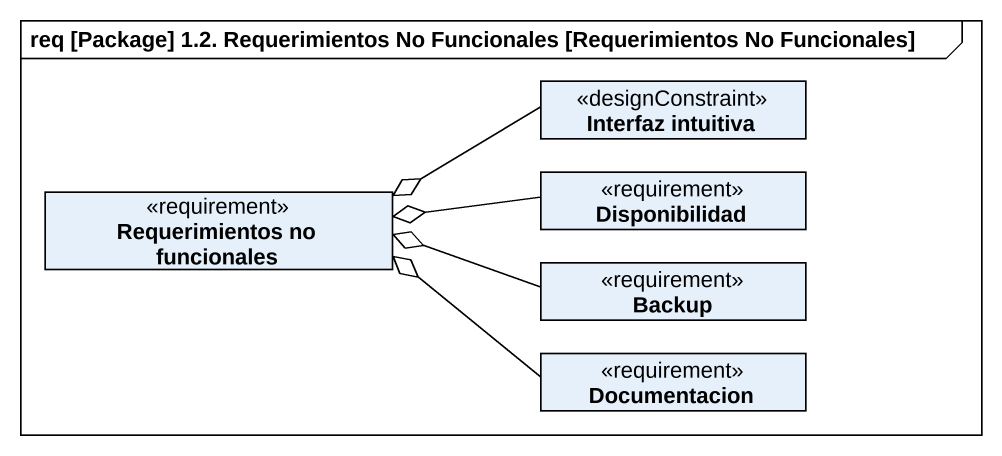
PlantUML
@startuml
mainframe req [Package] 1.2. Requerimientos No Funcionales [Requerimientos No Funcionales]
hide circle
hide empty members
class "Interfaz intuitiva" as Interfaz_intuitiva <<designConstraint>>
class "Requerimientos no funcionales" as Requerimientos_no <<requirement>>
class Disponibilidad <<requirement>>
class Backup <<requirement>>
class Documentacion <<requirement>>
Interfaz_intuitiva -left-o Requerimientos_no
Disponibilidad -left-o Requerimientos_no
Backup -left-o Requerimientos_no
Documentacion -left-o Requerimientos_no
@enduml
